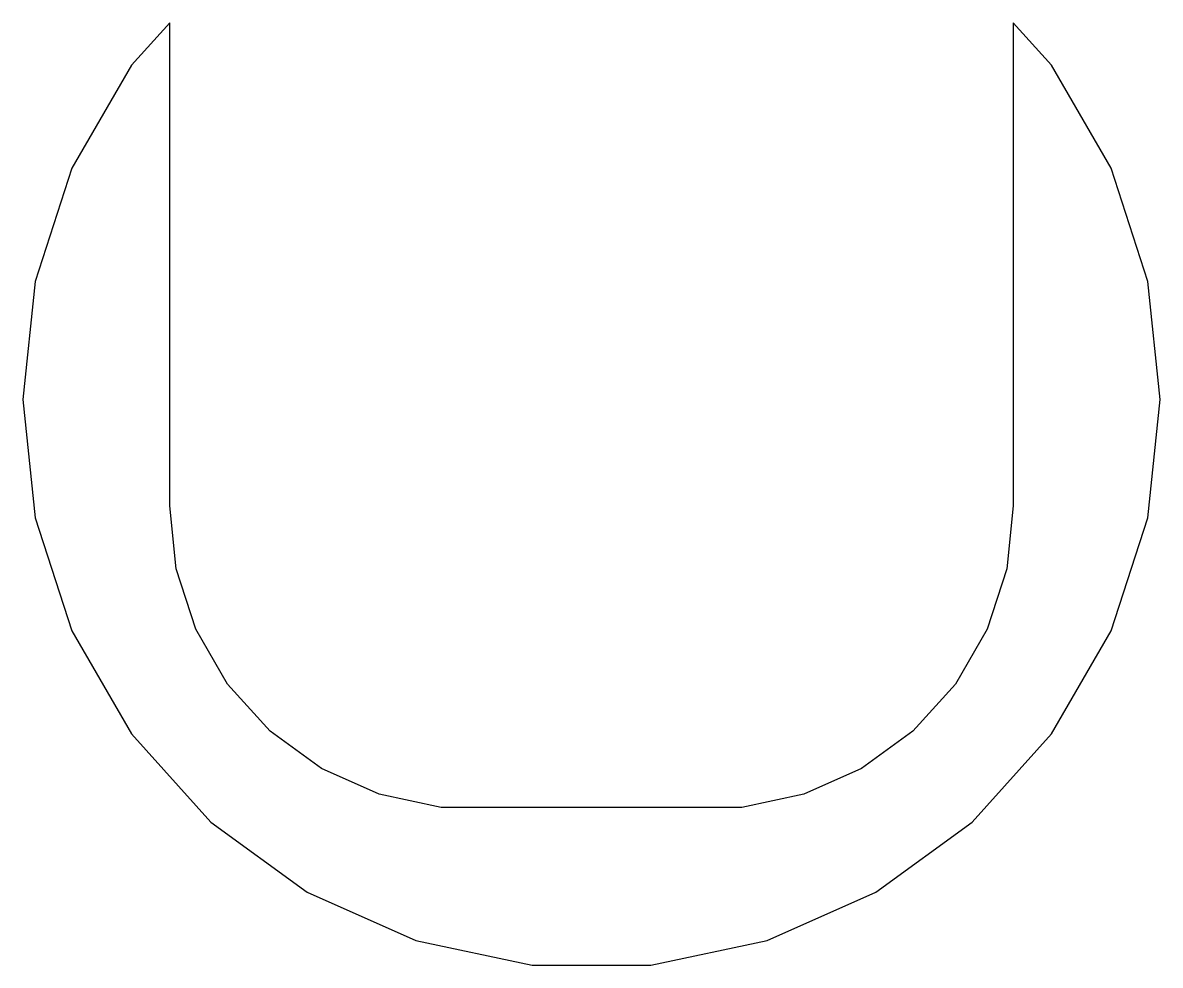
# Model space of a CAD drawing. Header units: metres. Extents: x -15 to 15, y -14.9 to 9.9.
import ezdxf

# ---------------------------------------------------------------- set-up
doc = ezdxf.new("R2010")
doc.units = ezdxf.units.M

msp = doc.modelspace()

# ---------------------------------------------------------------- linework, layer by layer
for p, q in [((-11.125, 9.93877), (-12.1353, 8.81677)), ((-11.125, -2.79999), (-11.125, 9.93877)), ((12.1353, 8.81677), (11.125, 9.93877)), ((11.125, 9.93877), (11.125, -2.79999)), ((-12.1353, 8.81677), (-13.7032, 6.10104)), ((13.7032, 6.10104), (12.1353, 8.81677)), ((-13.7032, 6.10104), (-14.6722, 3.11867)), ((14.6722, 3.11867), (13.7032, 6.10104)), ((-14.6722, 3.11867), (-15, 0)), ((15, 0), (14.6722, 3.11867)), ((-15, 0), (-14.6722, -3.11867)), ((14.6722, -3.11867), (15, 0)), ((-10.9502, -4.46329), (-11.125, -2.79999)), ((11.125, -2.79999), (10.9502, -4.46329)), ((-14.6722, -3.11867), (-13.7032, -6.10104)), ((13.7032, -6.10104), (14.6722, -3.11867)), ((-10.4333, -6.05388), (-10.9502, -4.46329)), ((10.9502, -4.46329), (10.4333, -6.05388)), ((-13.7032, -6.10104), (-12.1353, -8.81677)), ((-9.59712, -7.50227), (-10.4333, -6.05388)), ((10.4333, -6.05388), (9.59712, -7.50227)), ((12.1353, -8.81677), (13.7032, -6.10104)), ((-8.47804, -8.74515), (-9.59712, -7.50227)), ((9.59712, -7.50227), (8.47804, -8.74515)), ((-12.1353, -8.81677), (-10.037, -11.1472)), ((-7.125, -9.7282), (-8.47804, -8.74515)), ((8.47804, -8.74515), (7.125, -9.7282)), ((10.037, -11.1472), (12.1353, -8.81677)), ((-5.59712, -10.4084), (-7.125, -9.7282)), ((7.125, -9.7282), (5.59712, -10.4084)), ((-3.96123, -10.7562), (-5.59712, -10.4084)), ((5.59712, -10.4084), (3.96123, -10.7562)), ((3.96123, -10.7562), (-3.96123, -10.7562)), ((-10.037, -11.1472), (-7.5, -12.9904)), ((7.5, -12.9904), (10.037, -11.1472)), ((-7.5, -12.9904), (-4.63525, -14.2658)), ((4.63525, -14.2658), (7.5, -12.9904)), ((-4.63525, -14.2658), (-1.56792, -14.9178)), ((1.56792, -14.9178), (4.63525, -14.2658)), ((-1.56792, -14.9178), (1.56792, -14.9178))]:
    msp.add_line(p, q)

doc.saveas('drawing.dxf')
